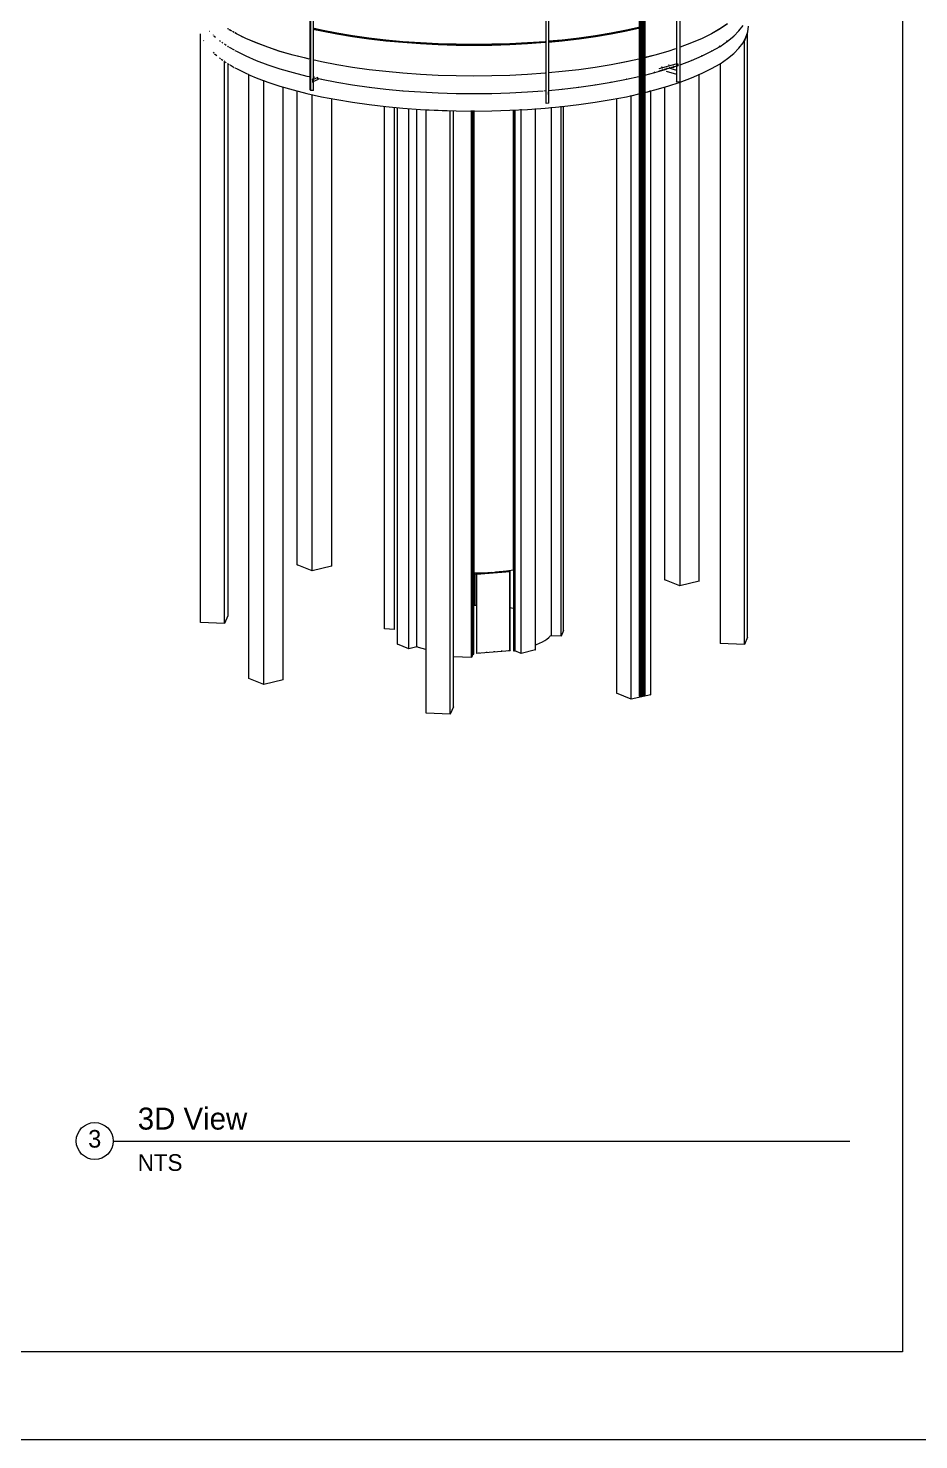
# Paper-space layout '02 Elevations and 3D' of a CAD drawing. Header units: millimetres. Extents: x 5 to 415, y 7 to 290.
# Drawn here: x 231.5 to 332.8, y 7 to 167.6 of the extents above; entities that cross this region are included whole.
import ezdxf
from ezdxf.enums import TextEntityAlignment as Align

# ---------------------------------------------------------------- set-up
doc = ezdxf.new("R2010")
doc.units = ezdxf.units.MM
for name, color, linetype in [('GEOMETRY', 7, 'Continuous'), ('SHEET', 7, 'Continuous'), ('TEXT', 7, 'Continuous')]:
    doc.layers.add(name, color=color, linetype=linetype)

# ---------------------------------------------------------------- blocks, each defined once
blk = doc.blocks.new('SHEET_02')
at = {"layer": 'GEOMETRY', "lineweight": 13}
for p, q in [((263.6, 160.64), (263.6, 188.64)), ((263.68, 160.55), (263.68, 188.64)), ((263.97, 160.57), (263.97, 188.62)), ((301.07, 91.61), (301.07, 189.36)), ((301.18, 189.42), (301.18, 91.68)), ((301.22, 91.63), (301.22, 189.37)), ((301.31, 91.67), (301.31, 189.42)), ((301.46, 91.68), (301.46, 189.43)), ((301.5, 91.78), (301.5, 189.52)), ((301.55, 91.73), (301.55, 189.47)), ((301.66, 189.53), (301.66, 91.79)), ((301.7, 91.74), (301.7, 189.48)), ((290.46, 159.09), (290.46, 187.13)), ((290.75, 159.11), (290.75, 187.2)), ((305.32, 161.51), (305.32, 179.1)), ((305.68, 161.54), (305.68, 179.17)), ((252.13, 167.32), (252.16, 167.29)), ((254.25, 167.57), (254.21, 167.59)), ((254.26, 167.57), (254.22, 167.59)), ((254.33, 167.52), (254.25, 167.57)), ((254.34, 167.52), (254.26, 167.57)), ((254.69, 167.31), (254.41, 167.47)), ((254.62, 167.36), (254.42, 167.47)), ((254.97, 167.15), (254.77, 167.26)), ((254.9, 167.2), (254.78, 167.26)), ((255.21, 167.01), (255.05, 167.1)), ((255.22, 167.01), (255.06, 167.1)), ((264.9, 167.41), (263.91, 167.63)), ((263.91, 167.55), (264.9, 167.33)), ((263.92, 167.63), (264.9, 167.41)), ((264.9, 167.33), (263.92, 167.55)), ((266.63, 167.08), (264.9, 167.41)), ((264.9, 167.41), (266.64, 167.08)), ((264.9, 167.33), (266.63, 167)), ((266.64, 167), (264.9, 167.33)), ((268.43, 166.78), (266.63, 167.08)), ((266.64, 167.08), (268.44, 166.78)), ((296.04, 166.78), (297.84, 167.08)), ((297.85, 167.08), (296.05, 166.78)), ((297.84, 167.08), (299.58, 167.41)), ((299.58, 167.33), (297.84, 167)), ((299.58, 167.41), (297.85, 167.08)), ((297.85, 167), (299.58, 167.33)), ((299.58, 167.41), (301.01, 167.73)), ((300.97, 167.72), (299.58, 167.41)), ((301.01, 167.65), (299.58, 167.33)), ((299.58, 167.33), (300.97, 167.64)), ((310.22, 167.57), (309.26, 167.01)), ((310.23, 167.57), (309.27, 167.01)), ((311.07, 168.14), (310.22, 167.57)), ((311.07, 168.14), (310.23, 167.57)), ((311.79, 166.75), (312.38, 167.35)), ((312.38, 167.35), (312.34, 167.36)), ((312.38, 167.35), (312.85, 167.97)), ((313.18, 166.61), (313.38, 167.24)), ((313.38, 167.24), (313.45, 167.87)), ((251.12, 100.02), (251.12, 167.01)), ((251.49, 166.25), (251.51, 166.21)), ((252.56, 166.88), (252.59, 166.85)), ((252.66, 166.78), (252.69, 166.75)), ((252.69, 166.75), (252.84, 166.63)), ((253.3, 166.25), (253.41, 166.16)), ((253.57, 166.05), (253.69, 165.97)), ((253.85, 165.86), (254.05, 165.72)), ((254.21, 165.61), (254.25, 165.58)), ((254.25, 165.58), (254.3, 165.59)), ((254.25, 165.58), (254.33, 165.54)), ((254.41, 165.49), (254.97, 165.17)), ((256.29, 166.47), (255.21, 167.01)), ((255.47, 166.89), (255.22, 167.01)), ((255.96, 166.64), (255.55, 166.85)), ((256.3, 166.47), (256.05, 166.6)), ((257.48, 165.96), (256.29, 166.47)), ((257.49, 165.96), (256.3, 166.47)), ((258.78, 165.47), (257.48, 165.96)), ((258.78, 165.47), (257.49, 165.96)), ((260.17, 165.01), (258.78, 165.47)), ((260.18, 165.01), (258.78, 165.47)), ((266.63, 167), (268.43, 166.7)), ((268.44, 166.7), (266.64, 167)), ((270.29, 166.52), (268.43, 166.78)), ((268.43, 166.7), (270.29, 166.44)), ((268.44, 166.78), (270.3, 166.52)), ((270.3, 166.44), (268.44, 166.7)), ((272.21, 166.3), (270.29, 166.52)), ((270.29, 166.44), (272.21, 166.22)), ((270.3, 166.52), (272.21, 166.3)), ((272.21, 166.22), (270.3, 166.44)), ((274.16, 166.11), (272.21, 166.3)), ((272.21, 166.3), (274.16, 166.12)), ((272.21, 166.22), (274.16, 166.04)), ((274.16, 166.04), (272.21, 166.22)), ((274.16, 166.12), (276.15, 165.97)), ((276.15, 165.97), (274.16, 166.11)), ((274.16, 166.04), (276.15, 165.89)), ((276.15, 165.9), (274.16, 166.04)), ((278.17, 165.87), (276.15, 165.97)), ((276.15, 165.97), (278.17, 165.87)), ((278.17, 165.79), (276.15, 165.9)), ((276.15, 165.89), (278.17, 165.79)), ((280.2, 165.81), (278.17, 165.87)), ((278.17, 165.87), (280.2, 165.81)), ((278.17, 165.79), (280.2, 165.73)), ((280.2, 165.73), (278.17, 165.79)), ((282.24, 165.79), (280.2, 165.81)), ((280.2, 165.81), (282.24, 165.79)), ((280.2, 165.73), (282.24, 165.71)), ((282.24, 165.71), (280.2, 165.73)), ((284.28, 165.81), (282.24, 165.79)), ((282.24, 165.79), (284.28, 165.81)), ((282.24, 165.71), (284.28, 165.73)), ((284.28, 165.73), (282.24, 165.71)), ((286.31, 165.87), (284.28, 165.81)), ((284.28, 165.81), (286.31, 165.87)), ((284.28, 165.73), (286.31, 165.79)), ((286.31, 165.79), (284.28, 165.73)), ((288.33, 165.97), (286.31, 165.87)), ((286.31, 165.87), (288.33, 165.97)), ((288.33, 165.9), (286.31, 165.79)), ((286.31, 165.79), (288.33, 165.89)), ((288.33, 165.97), (290.32, 166.12)), ((290.32, 166.11), (288.33, 165.97)), ((288.33, 165.89), (290.32, 166.04)), ((290.32, 166.04), (288.33, 165.9)), ((292.27, 166.3), (290.73, 166.15)), ((290.73, 166.16), (292.27, 166.3)), ((290.73, 166.07), (292.27, 166.22)), ((292.27, 166.22), (290.73, 166.08)), ((294.19, 166.52), (292.27, 166.3)), ((292.27, 166.3), (294.18, 166.52)), ((292.27, 166.22), (294.19, 166.44)), ((294.18, 166.44), (292.27, 166.22)), ((294.18, 166.52), (296.04, 166.78)), ((296.04, 166.7), (294.18, 166.44)), ((296.05, 166.78), (294.19, 166.52)), ((294.19, 166.44), (296.05, 166.7)), ((297.84, 167), (296.04, 166.7)), ((296.05, 166.7), (297.85, 167)), ((305.7, 165.47), (305.66, 165.46)), ((305.7, 165.47), (305.66, 165.46)), ((307, 165.96), (305.7, 165.47)), ((306.99, 165.96), (305.7, 165.47)), ((308.18, 166.47), (306.99, 165.96)), ((308.19, 166.47), (307, 165.96)), ((309.26, 167.01), (308.18, 166.47)), ((309.27, 167.01), (308.19, 166.47)), ((309.27, 165.03), (310.23, 165.58)), ((310.23, 165.58), (310.14, 165.6)), ((310.23, 165.58), (311.07, 166.16)), ((311.07, 166.16), (310.98, 166.17)), ((311.07, 166.16), (311.79, 166.75)), ((311.79, 166.75), (311.75, 166.75)), ((312.38, 165.37), (312.85, 165.99)), ((312.85, 165.99), (313.18, 166.61)), ((312.91, 166.19), (313, 166.18)), ((313, 166.18), (313.36, 167.04)), ((313, 97.5), (313, 166.18)), ((313.36, 98.35), (313.36, 167.04)), ((252.56, 164.9), (252.66, 164.8)), ((252.73, 164.74), (252.99, 164.52)), ((253.3, 164.27), (253.41, 164.18)), ((253.49, 164.12), (253.69, 163.99)), ((253.77, 163.93), (253.85, 163.88)), ((255.05, 165.12), (255.21, 165.03)), ((255.21, 165.03), (256.29, 164.49)), ((256.29, 164.49), (257.48, 163.98)), ((257.48, 163.98), (258.78, 163.49)), ((261.66, 164.58), (260.17, 165.01)), ((261.67, 164.58), (260.18, 165.01)), ((263.24, 164.18), (261.66, 164.58)), ((263.25, 164.18), (261.67, 164.58)), ((263.51, 164.12), (263.24, 164.18)), ((263.51, 164.12), (263.25, 164.18)), ((264.9, 163.81), (263.92, 164.03)), ((264.91, 163.81), (263.92, 164.03)), ((301.01, 164.13), (299.57, 163.81)), ((301.01, 164.13), (299.58, 163.81)), ((302.82, 164.58), (301.69, 164.29)), ((302.81, 164.58), (301.69, 164.3)), ((304.3, 165.01), (302.81, 164.58)), ((304.31, 165.01), (302.82, 164.58)), ((305.18, 165.3), (304.3, 165.01)), ((305.18, 165.3), (304.31, 165.01)), ((305.7, 163.49), (307, 163.98)), ((307, 163.98), (306.95, 163.99)), ((307, 163.98), (308.19, 164.49)), ((308.19, 164.49), (308.14, 164.5)), ((308.19, 164.49), (309.27, 165.03)), ((309.27, 165.03), (309.22, 165.04)), ((310.23, 163.6), (311.07, 164.18)), ((311.07, 164.18), (311.79, 164.77)), ((311.79, 164.77), (312.38, 165.37)), ((253.87, 99.9), (253.87, 163.83)), ((253.93, 163.82), (254.05, 163.74)), ((254.21, 163.63), (254.25, 163.6)), ((254.24, 163.61), (254.24, 100.76)), ((254.25, 163.6), (254.41, 163.51)), ((254.49, 163.46), (254.97, 163.19)), ((255.05, 163.14), (255.21, 163.05)), ((255.21, 163.05), (256.29, 162.51)), ((256.29, 162.51), (256.63, 162.36)), ((256.68, 162.35), (256.64, 162.34)), ((256.64, 162.34), (258.33, 161.66)), ((256.64, 93.65), (256.64, 162.34)), ((256.76, 162.31), (257.48, 162)), ((258.78, 163.49), (260.17, 163.03)), ((260.17, 163.03), (261.66, 162.6)), ((261.66, 162.6), (263.24, 162.2)), ((266.64, 163.48), (264.9, 163.81)), ((266.64, 163.48), (264.91, 163.81)), ((268.44, 163.18), (266.64, 163.48)), ((268.44, 163.18), (266.64, 163.48)), ((270.3, 162.92), (268.44, 163.18)), ((270.3, 162.92), (268.44, 163.18)), ((272.21, 162.7), (270.3, 162.92)), ((272.21, 162.7), (270.3, 162.92)), ((274.16, 162.52), (272.21, 162.7)), ((274.16, 162.52), (272.21, 162.7)), ((276.15, 162.37), (274.16, 162.52)), ((276.15, 162.37), (274.16, 162.52)), ((278.17, 162.27), (276.15, 162.37)), ((278.17, 162.27), (276.15, 162.37)), ((280.2, 162.21), (278.17, 162.27)), ((280.2, 162.21), (278.17, 162.27)), ((286.31, 162.27), (284.28, 162.21)), ((286.31, 162.27), (284.28, 162.21)), ((288.33, 162.37), (286.31, 162.27)), ((288.33, 162.37), (286.31, 162.27)), ((290.32, 162.52), (288.33, 162.37)), ((290.32, 162.52), (288.33, 162.37)), ((292.27, 162.7), (290.72, 162.56)), ((292.27, 162.7), (290.73, 162.55)), ((294.18, 162.92), (292.27, 162.7)), ((294.18, 162.92), (292.27, 162.7)), ((296.04, 163.18), (294.18, 162.92)), ((296.04, 163.18), (294.18, 162.92)), ((297.84, 163.48), (296.04, 163.18)), ((297.84, 163.48), (296.04, 163.18)), ((299.58, 163.81), (297.84, 163.48)), ((299.57, 163.81), (297.84, 163.48)), ((301.69, 162.31), (302.82, 162.6)), ((302.82, 162.6), (302.73, 162.63)), ((302.82, 162.6), (304.13, 162.98)), ((303.31, 163.07), (305.25, 163.6)), ((303.31, 162.81), (305.24, 163.34)), ((303.63, 163.22), (303.59, 163.21)), ((303.67, 162.97), (303.72, 162.98)), ((303.94, 163.04), (303.98, 163.06)), ((304.09, 162.77), (305.29, 162.41)), ((304.16, 163.11), (304.25, 163.13)), ((304.43, 163.44), (304.38, 163.42)), ((304.4, 163.12), (305.29, 162.85)), ((304.47, 163.19), (304.51, 163.2)), ((304.78, 163.21), (304.73, 163.22)), ((304.83, 163.2), (305.18, 163.32)), ((305, 163.14), (304.91, 163.17)), ((304.95, 163.32), (304.99, 163.33)), ((305.34, 162.86), (305.29, 162.85)), ((305.29, 162.85), (305.29, 162.41)), ((305.34, 163.62), (305.38, 163.64)), ((305.38, 163.64), (305.46, 163.4)), ((305.38, 163.38), (305.46, 163.4)), ((305.7, 163.49), (305.66, 163.5)), ((305.66, 163.48), (305.7, 163.49)), ((307, 162), (308.19, 162.51)), ((307.84, 104.71), (307.84, 162.41)), ((308.19, 162.51), (309.27, 163.05)), ((309.27, 163.05), (310.23, 163.6)), ((310.24, 163.63), (310.24, 97.61)), ((257.48, 162), (258.78, 161.51)), ((258.33, 161.66), (258.42, 161.68)), ((258.33, 92.97), (258.33, 161.66)), ((258.78, 161.51), (260.17, 161.05)), ((260.17, 161.05), (261.66, 160.62)), ((260.53, 93.5), (260.53, 160.98)), ((263.24, 162.2), (263.51, 162.14)), ((263.91, 161.82), (263.84, 161.83)), ((263.84, 161.55), (263.91, 161.53)), ((263.91, 161.82), (264.51, 162.09)), ((263.91, 161.53), (263.91, 161.82)), ((264.51, 161.8), (263.91, 161.53)), ((264.01, 162.03), (263.96, 162.01)), ((264.14, 162.08), (264.09, 162.07)), ((264.41, 161.94), (264.9, 161.83)), ((264.9, 161.83), (264.94, 161.85)), ((264.9, 161.83), (266.64, 161.5)), ((266.64, 161.5), (268.44, 161.2)), ((268.44, 161.2), (270.3, 160.94)), ((270.3, 160.94), (270.33, 160.97)), ((270.3, 160.94), (272.21, 160.72)), ((272.21, 160.72), (274.16, 160.53)), ((282.24, 162.19), (280.2, 162.21)), ((282.24, 162.19), (280.2, 162.21)), ((284.28, 162.21), (282.24, 162.19)), ((284.28, 162.21), (282.24, 162.19)), ((290.73, 160.57), (292.27, 160.72)), ((292.27, 160.72), (292.24, 160.75)), ((292.27, 160.72), (294.18, 160.94)), ((294.18, 160.94), (294.15, 160.97)), ((294.18, 160.94), (296.04, 161.2)), ((296.04, 161.2), (296, 161.22)), ((296.04, 161.2), (297.84, 161.5)), ((297.84, 161.5), (297.8, 161.52)), ((297.84, 161.5), (299.58, 161.83)), ((299.58, 161.83), (299.54, 161.85)), ((299.58, 161.83), (301.01, 162.15)), ((302.82, 160.62), (304.31, 161.05)), ((303.95, 104.87), (303.95, 160.97)), ((304.31, 161.05), (305.7, 161.51)), ((305.32, 161.51), (305.27, 161.56)), ((305.68, 161.54), (305.32, 161.51)), ((305.64, 161.49), (305.64, 104.19)), ((305.7, 161.51), (307, 162)), ((261.66, 160.62), (263.24, 160.22)), ((262.14, 106.57), (262.14, 160.49)), ((263.24, 160.22), (264.9, 159.85)), ((263.68, 160.55), (263.6, 160.64)), ((263.97, 160.57), (263.68, 160.55)), ((263.83, 105.89), (263.83, 160.03)), ((264.9, 159.85), (266.64, 159.52)), ((266.04, 159.62), (266.04, 106.41)), ((266.64, 159.52), (268.44, 159.22)), ((268.44, 159.22), (270.3, 158.96)), ((274.16, 160.53), (274.19, 160.57)), ((274.16, 160.53), (276.15, 160.39)), ((276.15, 160.39), (278.17, 160.29)), ((278.17, 160.29), (280.2, 160.23)), ((280.2, 160.23), (282.24, 160.21)), ((282.24, 160.21), (284.28, 160.23)), ((284.28, 160.23), (286.31, 160.29)), ((286.31, 160.29), (288.33, 160.39)), ((288.33, 160.39), (290.13, 160.52)), ((290.25, 160.57), (290.32, 160.49)), ((290.75, 159.11), (290.46, 159.09)), ((290.71, 160.11), (290.71, 160.4)), ((294.18, 158.96), (296.04, 159.22)), ((296.04, 159.22), (297.84, 159.52)), ((297.84, 159.52), (299.58, 159.85)), ((298.44, 159.61), (298.44, 91.95)), ((299.58, 159.85), (301.01, 160.17)), ((300.05, 159.99), (300.14, 159.96)), ((300.14, 159.96), (300.99, 160.16)), ((300.14, 91.27), (300.14, 159.96)), ((301.17, 160.2), (301.21, 160.21)), ((301.66, 160.32), (302.34, 160.48)), ((301.69, 160.33), (302.82, 160.62)), ((302.34, 160.48), (302.25, 160.51)), ((302.34, 91.79), (302.34, 160.48)), ((270.3, 158.96), (272.21, 158.74)), ((272.05, 99.27), (272.05, 158.75)), ((272.21, 158.74), (274.16, 158.55)), ((273.2, 99.23), (273.2, 158.61)), ((273.56, 97.53), (273.56, 158.61)), ((274.16, 158.55), (276.15, 158.41)), ((274.83, 97.02), (274.83, 158.5)), ((275.75, 97.24), (275.75, 158.4)), ((276.15, 158.41), (278.17, 158.31)), ((276.79, 158.36), (279.54, 158.25)), ((276.79, 89.68), (276.79, 158.36)), ((278.17, 158.31), (280.2, 158.25)), ((279.54, 89.57), (279.54, 158.25)), ((279.91, 90.42), (279.91, 158.26)), ((280.2, 158.25), (282.24, 158.22)), ((281.95, 96.03), (281.95, 158.27)), ((282.1, 96.39), (282.1, 158.27)), ((282.24, 96.41), (282.24, 158.27)), ((282.24, 158.27), (282.24, 105.65)), ((282.24, 158.22), (284.28, 158.25)), ((284.28, 158.25), (286.31, 158.31)), ((286.31, 158.31), (288.33, 158.41)), ((286.73, 106.02), (286.73, 158.33)), ((286.73, 158.33), (286.73, 96.78)), ((286.88, 158.35), (286.88, 96.78)), ((287.59, 96.5), (287.59, 158.42)), ((288.33, 158.41), (290.32, 158.55)), ((289.24, 96.89), (289.24, 158.5)), ((290.32, 158.55), (292.27, 158.74)), ((291.01, 158.65), (291.01, 98.5)), ((292.16, 98.46), (292.16, 158.78)), ((292.27, 158.74), (294.18, 158.96)), ((292.43, 99.09), (292.43, 158.79)), ((262.14, 106.57), (262.19, 106.58)), ((263.83, 105.89), (262.14, 106.57)), ((266.04, 106.41), (263.83, 105.89)), ((265.95, 106.45), (266.04, 106.41)), ((286.21, 105.94), (286.73, 106.02)), ((282.24, 105.65), (282.83, 105.66)), ((282.38, 101.98), (282.38, 105.67)), ((282.52, 105.57), (282.47, 105.56)), ((282.47, 105.56), (282.52, 105.51)), ((282.52, 105.51), (286.37, 105.82)), ((282.52, 105.51), (282.52, 96.48)), ((282.83, 105.66), (283.41, 105.68)), ((283.38, 105.64), (282.97, 105.6)), ((283.41, 105.68), (283.99, 105.71)), ((284.24, 105.71), (283.83, 105.67)), ((283.99, 105.71), (284.57, 105.75)), ((284.57, 105.75), (285.13, 105.8)), ((285.1, 105.78), (284.69, 105.75)), ((285.13, 105.8), (285.68, 105.86)), ((285.96, 105.85), (285.55, 105.82)), ((285.68, 105.86), (286.21, 105.94)), ((286.37, 105.82), (286.32, 105.88)), ((286.32, 96.85), (286.32, 105.88)), ((286.37, 96.8), (286.37, 105.82)), ((303.95, 104.87), (303.99, 104.88)), ((305.64, 104.19), (303.95, 104.87)), ((307.84, 104.71), (305.64, 104.19)), ((307.76, 104.75), (307.84, 104.71)), ((282.24, 101.96), (282.19, 101.96)), ((282.44, 101.96), (282.24, 101.96)), ((282.43, 101.98), (282.38, 101.98)), ((286.68, 101.6), (286.32, 101.66)), ((253.87, 99.9), (251.12, 100.02)), ((254.24, 100.76), (253.87, 99.9)), ((254.19, 100.76), (254.24, 100.76)), ((273.2, 99.23), (272.05, 99.27)), ((290.3, 97.96), (290.54, 98.12)), ((290.54, 98.12), (290.75, 98.29)), ((290.75, 98.29), (290.92, 98.46)), ((290.92, 98.46), (290.96, 98.52)), ((291.01, 98.5), (291.03, 98.55)), ((292.16, 98.46), (291.01, 98.5)), ((292.43, 99.09), (292.16, 98.46)), ((313.36, 98.35), (313, 97.5)), ((273.56, 97.53), (273.61, 97.54)), ((274.83, 97.02), (273.56, 97.53)), ((275.75, 97.24), (274.83, 97.02)), ((275.66, 97.27), (275.75, 97.24)), ((275.74, 97.27), (275.89, 97.22)), ((275.89, 97.22), (276.32, 97.1)), ((276.32, 97.1), (276.72, 96.99)), ((282.1, 96.39), (281.95, 96.03)), ((282.04, 96.41), (282.24, 96.41)), ((282.05, 96.39), (282.1, 96.39)), ((286.37, 96.8), (282.52, 96.48)), ((282.75, 96.56), (282.88, 96.57)), ((283.61, 96.63), (283.74, 96.64)), ((284.47, 96.7), (284.6, 96.71)), ((285.33, 96.77), (285.46, 96.78)), ((286.18, 96.84), (286.32, 96.85)), ((286.32, 96.85), (286.37, 96.8)), ((286.73, 96.78), (286.83, 96.8)), ((286.88, 96.78), (286.93, 96.8)), ((287.59, 96.5), (286.88, 96.78)), ((289.24, 96.89), (287.59, 96.5)), ((289.2, 96.91), (289.24, 96.89)), ((289.26, 97.45), (289.37, 97.49)), ((289.37, 97.49), (289.71, 97.64)), ((289.71, 97.64), (290.02, 97.8)), ((290.02, 97.8), (290.3, 97.96)), ((313, 97.5), (310.24, 97.61)), ((281.95, 96.03), (279.93, 96.12)), ((258.33, 92.97), (256.64, 93.65)), ((260.53, 93.5), (258.33, 92.97)), ((260.49, 93.51), (260.53, 93.5)), ((300.14, 91.27), (298.44, 91.95)), ((302.34, 91.79), (300.14, 91.27)), ((301.07, 91.61), (301.03, 91.66)), ((301.22, 91.63), (301.07, 91.61)), ((301.18, 91.68), (301.22, 91.63)), ((301.26, 91.72), (301.42, 91.73)), ((301.31, 91.67), (301.26, 91.72)), ((301.46, 91.68), (301.31, 91.67)), ((301.42, 91.73), (301.46, 91.68)), ((301.55, 91.73), (301.5, 91.78)), ((301.7, 91.74), (301.55, 91.73)), ((301.66, 91.79), (301.7, 91.74)), ((302.3, 91.81), (302.34, 91.79)), ((279.91, 90.42), (279.54, 89.57)), ((279.86, 90.42), (279.91, 90.42)), ((276.79, 89.68), (276.81, 89.72)), ((279.54, 89.57), (276.79, 89.68))]:
    blk.add_line(p, q, dxfattribs=at)
at = {"layer": 'SHEET', "lineweight": 18}
for p, q in [((331, 277), (331, 17)), ((241.3, 41), (325, 41)), ((331, 17), (15, 17)), ((415, 7), (5, 7))]:
    blk.add_line(p, q, dxfattribs=at)
blk.add_circle((239.1, 41), 2.1, dxfattribs=at)
at = {"layer": 'TEXT'}
for s, height, p in [('3D View', 2.5, (244, 42.3)), ('NTS', 1.9, (244, 37.6))]:
    blk.add_text(s, height=height, dxfattribs=at).set_placement(p)
blk.add_text('3', height=2, dxfattribs=at).set_placement((239.1, 40.25), align=Align.CENTER)

psp = doc.layouts.new('02 Elevations and 3D')

# ---------------------------------------------------------------- block references
psp.add_blockref('SHEET_02', (0, 0))

doc.saveas('drawing.dxf')
